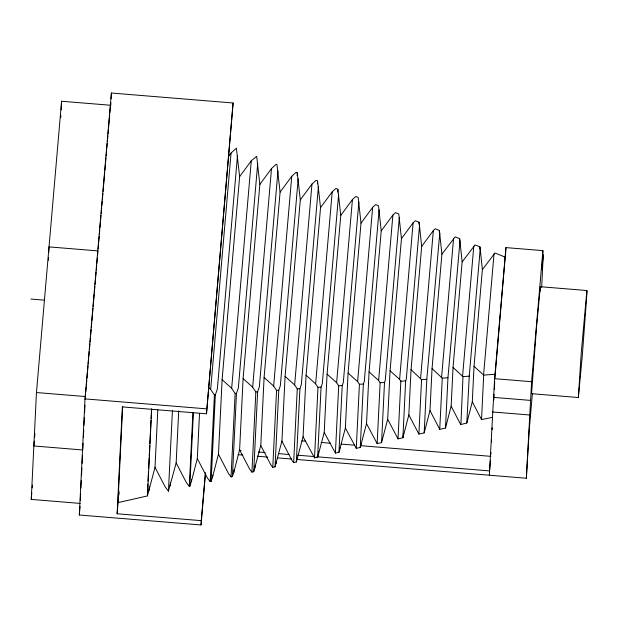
<?xml version="1.0" encoding="UTF-8"?>
<svg xmlns="http://www.w3.org/2000/svg" width="618" height="618" viewBox="0 0 618 618"><rect width="100%" height="100%" fill="white"/><g stroke="black" fill="none" stroke-linecap="round" stroke-linejoin="round"><path stroke-width="0.93" d="M80.162 503.407L31.24 499.406L36.462 392.546L61.591 101.244L110.514 105.245L109.849 112.916M48.374 260.255L48.513 257.389M48.745 252.615L49.023 246.891L97.953 250.9L97.536 255.69M60.796 117.466L60.888 115.558M61.167 109.834L61.591 101.244M79.32 515.01L85.006 398.896L111.387 93.032L233.102 102.99L206.482 413.79L122.349 406.907L117.126 513.767L201.252 520.65L201.043 524.968L79.32 515.01L80.07 506.351M80.301 500.549L80.626 493.867M80.912 488.143L81.282 480.51M81.514 475.736L81.893 468.104M82.124 463.338L82.495 455.705M83.106 443.299L82.773 449.981L33.851 445.972L34.26 441.182M83.384 437.575L83.754 429.943M83.986 425.169L84.365 417.536M84.596 412.77L84.967 405.138M85.253 399.413L85.554 394.632M110.776 105.508L110.916 102.627M111.101 98.787L111.387 93.032M151.673 409.224L147.432 495.922L117.976 502.635L122.673 406.551M147.408 493.658L147.88 484.018M148.019 481.128L148.49 471.495M148.637 468.606L149.154 458M149.247 456.076L149.765 445.478M149.857 443.546L150.375 432.948M150.475 431.024L150.993 420.425M151.086 418.494L151.557 408.861M147.432 495.922L155.01 467.308L157.814 409.858M178.71 410.87L176.161 462.936L168.428 491.14L172.43 410.522M199.521 413.457L197.312 458.571L191.387 481.476L189.796 486.273L189.301 486.389L192.901 412.778M189.796 486.273L193.395 412.724M206.482 413.79L233.102 102.99M228.274 156.825L231.055 153.048L236.377 148.127L239.622 176.64L222.109 379.715L218.463 454.207L212.561 477.026L211.109 481.422L210.174 481.638L214.407 394.995L210.668 389.41L208.621 387.571M211.109 481.422L215.334 394.925L217.351 389.054L237.49 155.52M239.622 176.64L251.279 160.804L256.671 156.315L259.854 184.396L243.098 378.602L239.614 449.842L233.735 472.585L232.414 476.571L231.047 476.88L235.126 393.465L231.665 388.289L222.109 379.715M232.414 476.571L236.485 393.365L238.347 387.942L257.721 163.268M259.854 184.396L271.511 168.552L276.184 164.233L276.972 164.55L280.078 192.144L264.095 377.482L260.773 445.478L253.72 471.719L251.92 472.129L255.837 391.936L252.654 387.177L243.098 378.602M253.72 471.719L257.629 391.797L259.336 386.822L277.953 171.024M280.078 192.144L291.742 176.308L296.076 172.298L297.273 172.785L300.309 199.9L285.091 376.37L281.924 441.113L275.033 466.868L272.785 467.378L276.555 390.406L273.65 386.065L264.095 377.482M275.033 466.868L278.78 390.236L280.333 385.709L298.177 178.772M297.134 175.659L297.273 172.785M300.309 199.9L311.966 184.064L315.96 180.371L317.575 181.02L320.541 207.648L306.08 375.257L303.075 436.741L296.339 462.017L293.658 462.619L297.266 388.876L294.639 384.952L285.091 376.37M296.339 462.017L299.923 388.676L301.321 384.597L318.409 186.528M317.436 183.878L317.575 181.02M320.541 207.648L332.198 191.812L335.852 188.436L337.876 189.262L340.765 215.404L327.076 374.145L324.226 432.376L317.644 457.158L314.531 457.868L317.984 387.347L315.636 383.84L306.08 375.257M317.644 457.158L321.074 387.115L322.318 383.484L338.633 194.284M337.737 192.144L337.876 189.262M340.765 215.404L352.43 199.568L355.736 196.509L358.177 197.497L360.997 223.152L348.073 373.033L345.377 428.011L338.958 452.306L335.404 453.118L338.695 385.817L336.632 382.727L327.076 374.145M338.958 452.306L342.217 385.555L343.314 382.372L358.865 202.032M360.997 223.152L372.654 207.316L375.62 204.573L378.486 205.732L381.229 230.908L369.062 371.92L366.536 423.647L360.263 447.455L356.277 448.367L359.413 384.288L357.621 381.615L348.073 373.033M360.263 447.455L363.369 383.994L364.303 381.26L379.097 209.788M381.229 230.908L392.886 215.072L395.512 212.638L398.788 213.967L401.453 238.656L390.058 370.808L387.687 419.282L381.569 442.604L377.15 443.608L380.124 382.758L378.618 380.495L369.062 371.92M381.569 442.604L384.512 382.434L385.3 380.14L399.321 217.536M401.453 238.656L413.11 222.82L415.396 220.711L419.089 222.21L421.685 246.412L411.047 369.688L408.838 414.917L402.882 437.753L398.023 438.857L400.843 381.229L399.607 379.382L390.058 370.808M402.882 437.753L405.663 380.866L406.289 379.027L419.552 225.292M418.996 224.102L419.089 222.21M424.543 429.688L424.265 432.878L418.896 434.106L421.561 379.691L411.047 369.688M439.784 233.04L426.806 379.305L424.187 432.901L429.989 410.545L432.044 368.575L441.909 254.16L439.39 230.444L435.281 228.776L433.342 230.576L421.685 246.412M439.298 232.36L439.39 230.444M441.909 254.16L455.172 236.849L459.692 238.679L462.14 261.916L453.04 367.463L451.14 406.18L445.478 428.05L439.746 429.355L442.272 378.162L432.044 368.575M460.008 240.796L447.957 377.745L445.478 428.05L445.64 426.134M459.553 241.53L459.692 238.679M462.14 261.916L475.057 244.913L479.993 246.914L482.372 269.672L474.029 366.35L472.299 401.816L466.814 423.021L460.897 424.535L462.99 376.632L453.04 367.463M466.814 423.021L469.271 375.69M479.9 248.838L479.993 246.914M492.075 417.436L481.53 419.576L483.701 375.103L474.029 366.35M489.348 475.219L494.616 378.687L505.918 247.602L542.913 250.63L541.994 269.324L543.253 254.763L541.662 287.355M490.908 454.431L491.001 452.523M491.511 442.032L491.611 440.124M492.121 429.634L492.214 427.726M493.828 400.047L494.106 394.315M494.346 389.541L494.717 381.901M494.902 378.085L505.192 257.142L494.941 252.986L482.372 269.672M505.509 256.014L505.918 247.602M296.532 459.444L526.343 478.247L531.604 381.715L542.913 250.63M540.356 291.047L540.456 289.139M34.593 437.351L34.925 433.519M31.24 499.406L31.819 492.7M32.229 487.903L32.476 485.03M85.802 391.758L86.219 386.968M86.381 385.053L86.798 380.255M86.96 378.34L87.455 372.592M87.625 370.676L88.034 365.887M88.196 363.971L88.698 358.216M88.861 356.3L89.27 351.511M89.44 349.595L89.934 343.847M90.097 341.932L90.514 337.134M90.676 335.219L91.178 329.471M91.34 327.555L91.75 322.766M91.92 320.85L92.414 315.103M92.576 313.179L92.994 308.39M93.156 306.474L94.23 294.021M94.4 292.105L94.894 286.35M95.056 284.434L95.473 279.645M95.635 277.729L96.13 271.982M96.3 270.066L96.709 265.269M96.879 263.353L97.374 257.606M98.115 248.984L98.532 244.187M98.695 242.271L99.189 236.524M99.359 234.608L99.768 229.819M99.938 227.903L100.433 222.148M100.595 220.232L101.012 215.443M101.174 213.527L101.669 207.779M101.839 205.864L102.248 201.066M102.418 199.15L102.912 193.403M103.075 191.487L103.492 186.698M103.654 184.782L104.728 172.322M104.898 170.406L105.392 164.658M105.554 162.743L105.972 157.953M106.134 156.037L106.628 150.282M106.798 148.366L107.208 143.577M107.37 141.661L107.872 135.914M108.034 133.998L108.451 129.201M108.613 127.285L109.687 114.832M117.976 502.635L118.138 500.711M118.633 494.933L118.965 491.086M117.126 513.767L118.2 501.26M118.702 495.489L118.95 492.608M149.046 490.36L149.378 486.528M170.22 485.918L170.468 483.029M191.387 481.476L191.557 479.553M210.668 389.41L231.055 153.048M201.252 520.65L205.385 472.739M201.043 524.968L205.5 473.226M212.561 477.026L212.731 475.111M231.665 388.289L251.279 160.804M233.735 472.585L233.983 469.695M252.654 387.177L271.511 168.552M254.91 468.135L255.157 465.254M273.65 386.065L291.742 176.308M276.084 463.693L276.246 461.77M294.639 384.952L311.966 184.064M297.258 459.244L297.42 457.32M315.636 383.84L332.198 191.812M318.432 454.802L318.679 451.92M336.632 382.727L352.43 199.568M339.606 450.352L339.854 447.478M357.621 381.615L372.654 207.316M360.773 445.91L360.943 443.987M378.618 380.495L392.886 215.072M399.607 379.382L413.11 222.82M403.121 437.019L403.369 434.145M420.603 378.27L433.342 230.576M441.6 377.158L453.573 238.324M462.588 376.045L473.797 246.08M480.24 248.544L469.232 376.177L462.99 376.632M494.029 253.828L483.57 375.118L495.088 374.269M490.422 460.889L489.556 470.908L316.887 456.772M532.392 393.442L529.255 429.796L526.343 478.247M540.348 286.713L536.416 328.328L531.604 393.195L531.82 393.712L578.355 397.521L582.287 355.906L587.1 291.039L586.884 290.522L540.348 286.713L540.565 287.231M586.884 290.522L581.214 353.318L578.355 397.521M214.407 394.995L215.334 394.925M235.126 393.465L236.485 393.365M255.837 391.936L257.629 391.797M276.555 390.406L278.78 390.236M297.266 388.876L299.923 388.676M317.984 387.347L321.074 387.115M338.695 385.817L342.217 385.555M359.413 384.288L363.369 383.994M380.124 382.758L384.512 382.434M400.843 381.229L405.663 380.866M421.561 379.691L426.806 379.305M442.272 378.162L447.957 377.745M30.9 299.058L44.589 300.178M494.616 378.687L531.604 381.715M493.697 397.389L530.692 400.41M492.446 411.951L529.433 414.979M36.462 392.546L85.392 396.547M85.006 398.896L206.721 408.861M301.839 440.873L305.678 441.19M321.028 442.449L330.615 443.23M341.167 444.095L354.601 445.192M360.356 445.663L490.816 456.339M239.189 450.414L241.105 450.576M258.378 451.99L265.091 452.538M278.517 453.635L289.07 454.5M297.706 455.203L314.014 456.54M238.023 454.655L242.812 455.049M257.204 456.223L267.756 457.088M277.351 457.868L291.735 459.05M418.896 434.106L408.838 414.917M398.023 438.857L387.687 419.282M377.15 443.608L366.536 423.647M356.277 448.367L345.377 428.011M335.404 453.118L324.226 432.376M314.531 457.868L303.075 436.741M293.658 462.619L291.928 460.364L281.924 441.113M272.785 467.378L270.815 464.798L260.773 445.478M251.92 472.129L249.695 469.232L239.614 449.842M231.047 476.88L228.575 473.666L218.463 454.207M210.174 481.638L207.463 478.1L197.312 458.571M189.301 486.389L186.342 482.534L176.161 462.936M168.428 491.14L165.222 486.969L155.01 467.308M472.299 401.816L481.53 419.576M451.14 406.18L460.649 424.466M429.989 410.545L439.746 429.355"/></g></svg>
